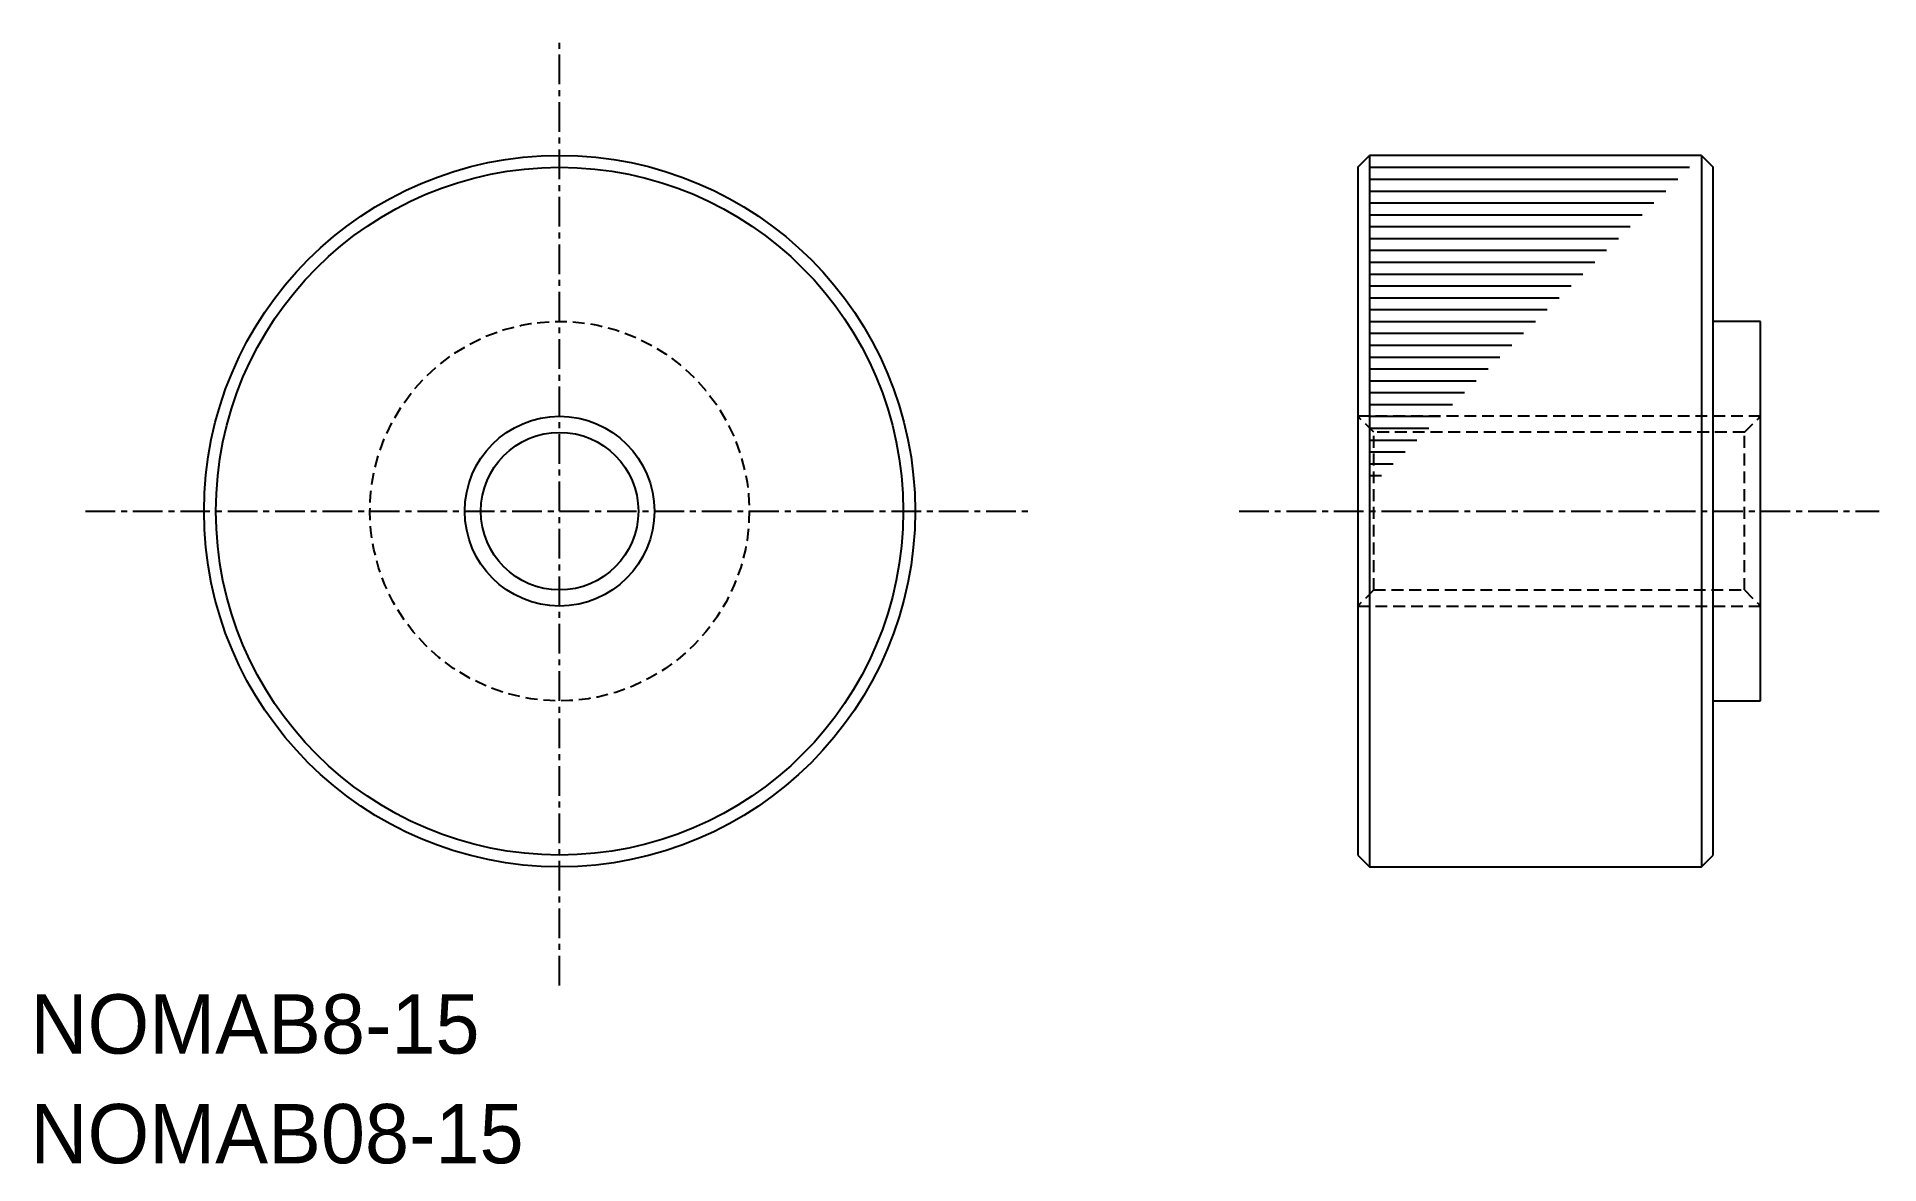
# Model space of a CAD drawing. Extents: x 0.3 to 78, y 0 to 47.5.
import ezdxf

# ---------------------------------------------------------------- set-up
doc = ezdxf.new("R2010")
doc.units = 0
doc.linetypes.add('CENTER', pattern=[2, 1.25, -0.25, 0.25, -0.25])
doc.linetypes.add('DASHED', pattern=[0.75, 0.5, -0.25])
doc.layers.get('0').update_dxf_attribs({"linetype": 'CONTINUOUS'})
doc.layers.add('CENTER', color=1, linetype='CENTER')

msp = doc.modelspace()

# ---------------------------------------------------------------- linework, layer by layer
at = {"color": 7, "linetype": 'CONTINUOUS'}
for p, q in [((56, 42), (56.5, 42.5)), ((56, 42), (56, 13)), ((56.5, 42.5), (56.5, 12.5)), ((70.5, 42.5), (56.5, 42.5)), ((56.5, 42), (70, 42)), ((70.5, 42.5), (70.5, 12.5)), ((70.5, 42.5), (71, 42)), ((71, 13), (71, 42)), ((56.5, 41.5), (69.5, 41.5)), ((56.5, 41), (69, 41)), ((56.5, 40.5), (68.5, 40.5)), ((56.5, 40), (68, 40)), ((56.5, 39.5), (67.5, 39.5)), ((56.5, 39), (67, 39)), ((56.5, 38.5), (66.5, 38.5)), ((56.5, 38), (66, 38)), ((56.5, 37.5), (65.5, 37.5)), ((56.5, 37), (65, 37)), ((56.5, 36.5), (64.5, 36.5)), ((56.5, 36), (64, 36)), ((56.5, 35.5), (63.5, 35.5)), ((56.5, 35), (63, 35)), ((73, 35.5), (71, 35.5)), ((73, 19.5), (73, 35.5)), ((56.5, 34.5), (62.5, 34.5)), ((56.5, 34), (62, 34)), ((56.5, 33.5), (61.5, 33.5)), ((56.5, 33), (61, 33)), ((56.5, 32.5), (60.5, 32.5)), ((56.5, 32), (60, 32)), ((56.5, 31.5), (59.5, 31.5)), ((56.5, 31), (59, 31)), ((56.5, 30.5), (58.5, 30.5)), ((56.5, 30), (58, 30)), ((56.5, 29.5), (57.5, 29.5)), ((56.5, 29), (57, 29)), ((71, 19.5), (73, 19.5)), ((56, 13), (56.5, 12.5)), ((56.5, 12.5), (70.5, 12.5)), ((70.5, 12.5), (71, 13))]:
    msp.add_line(p, q, dxfattribs=at)
at = {"color": 3, "linetype": 'DASHED'}
for p, q in [((56.676, 30.824), (56, 31.5)), ((73, 31.5), (56, 31.5)), ((72.323, 30.824), (73, 31.5)), ((56.676, 24.177), (56.676, 30.824)), ((72.323, 30.824), (56.676, 30.824)), ((72.323, 24.177), (72.323, 30.824)), ((56.676, 24.177), (56, 23.5)), ((56.676, 24.177), (72.323, 24.177)), ((72.323, 24.177), (73, 23.5)), ((56, 23.5), (73, 23.5))]:
    msp.add_line(p, q, dxfattribs=at)
at = {"color": 7, "linetype": 'CONTINUOUS'}
for radius in [15, 14.5, 3.323]:
    msp.add_circle((22.329, 27.5), radius, dxfattribs=at)
at = {"color": 3, "linetype": 'DASHED'}
msp.add_circle((22.329, 27.5), 8, dxfattribs=at)
at = {"color": 3, "linetype": 'CONTINUOUS'}
msp.add_circle((22.329, 27.5), 4, dxfattribs=at)
at = {"layer": 'CENTER', "color": 1, "linetype": 'CENTER'}
for p, q in [((22.329, 7.5), (22.329, 47.5)), ((2.329, 27.5), (42.329, 27.5)), ((51, 27.5), (78, 27.5))]:
    msp.add_line(p, q, dxfattribs=at)

# ---------------------------------------------------------------- texts
at = {"color": 7, "linetype": 'CONTINUOUS'}
for s, p in [('NOMAB8-15', (0, 4.626)), ('NOMAB08-15', (0, 0))]:
    msp.add_text(s, height=2.5, dxfattribs=at).set_placement(p)

doc.saveas('drawing.dxf')
